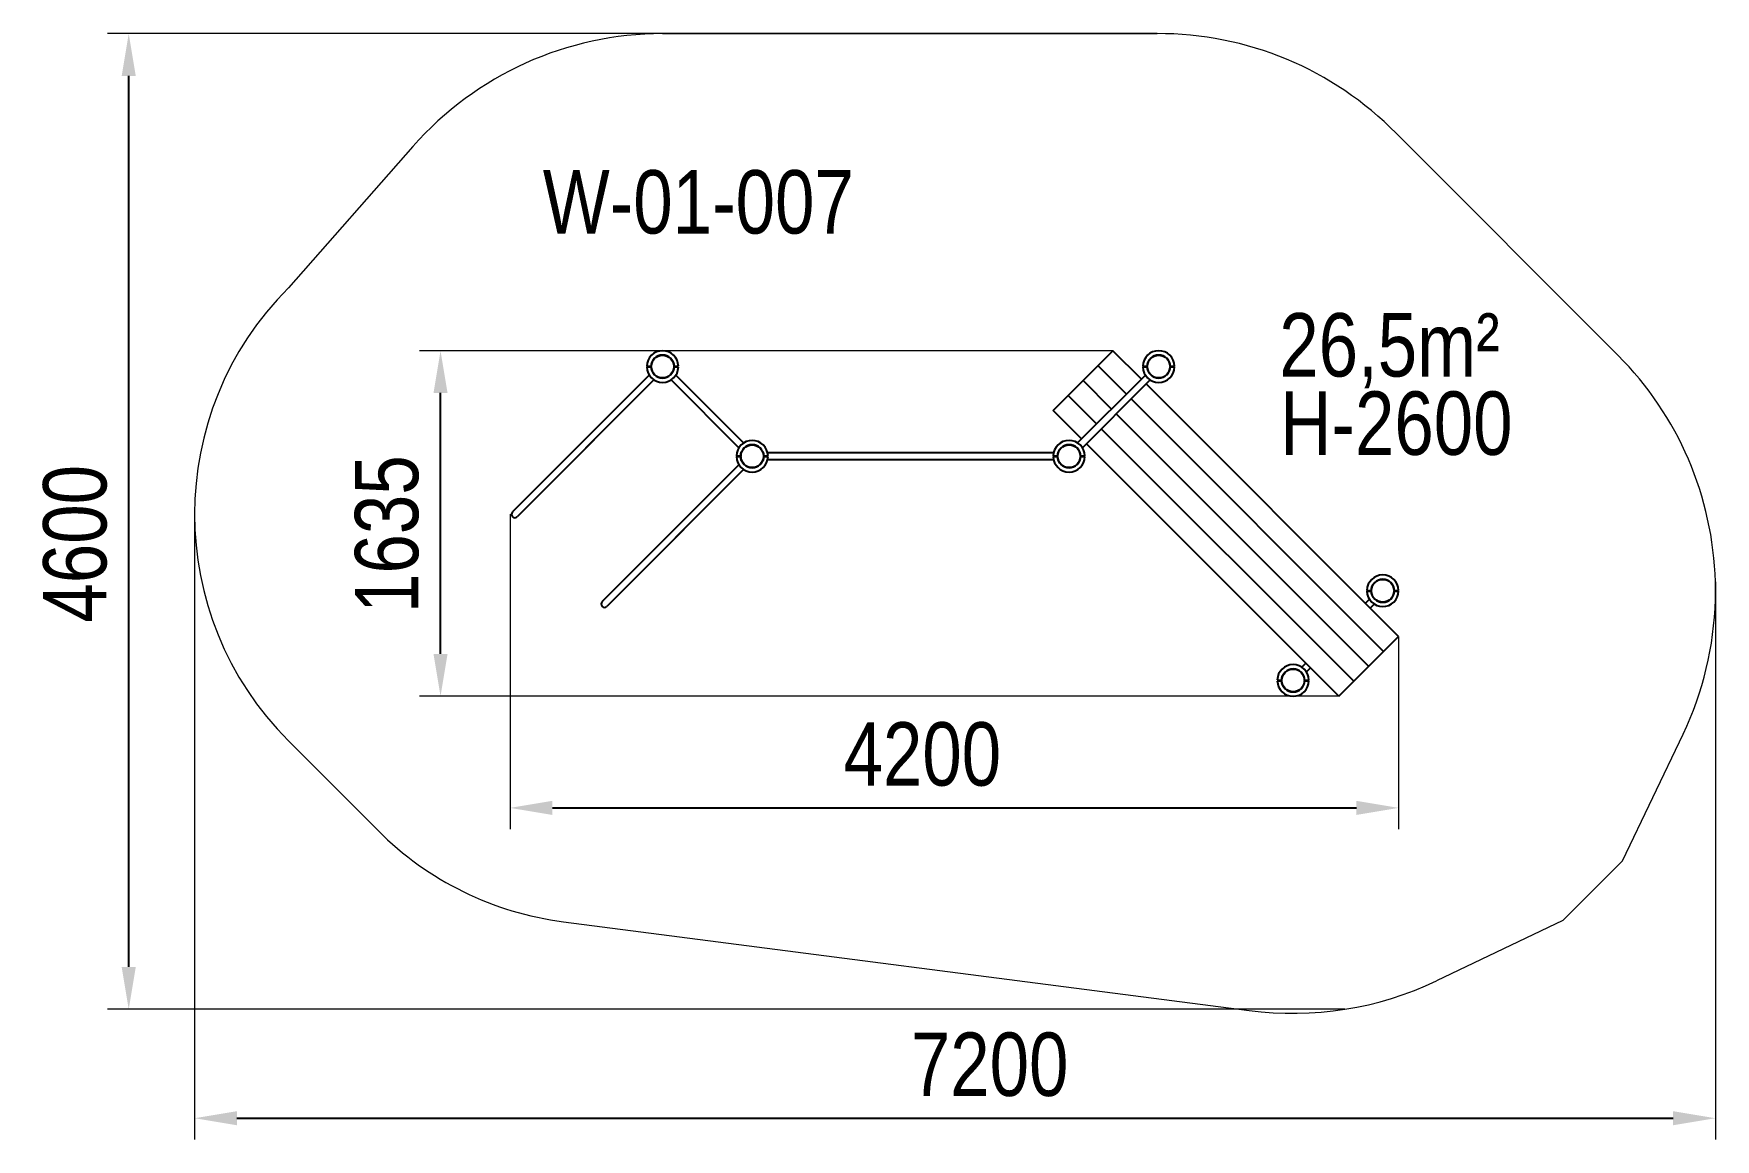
# Model space of a CAD drawing. Header units: millimetres. Extents: x -3905 to 4055, y -2900 to 2331.
import ezdxf

# ---------------------------------------------------------------- set-up
doc = ezdxf.new("R2010")
doc.units = ezdxf.units.MM
for name, color, linetype in [('DIKOM_АРТИКУЛ', 7, 'Continuous'), ('DIKOM_ЗОНА', 80, 'Continuous'), ('DIKOM_ОБЪЕКТ', 7, 'Continuous'), ('DIKOM_РАЗМЕР_ЗОНА', 7, 'Continuous'), ('DIKOM_РАЗМЕР_ОБЪЕКТА', 7, 'Continuous')]:
    doc.layers.add(name, color=color, linetype=linetype)
doc.styles.add('style1', font='arial.ttf', dxfattribs={"width": 0.8})
doc.dimstyles.new('1-50', dxfattribs={"dimtxt": 300, "dimasz": 200, "dimexe": 100, "dimexo": 0, "dimgap": 100, "dimtad": 1, "dimdec": 0, "dimtxsty": 'style1', "dimcen": 0, "dimclrd": 7, "dimclre": 7, "dimadec": 1, "dimazin": 2, "dimtfac": 1, "dimtdec": 0, "dimtmove": 0, "dimatfit": 3, "dimfxl": 0, "dimlwd": 25, "dimlwe": 18, "dimarcsym": 0})

# ---------------------------------------------------------------- blocks, each defined once
blk = doc.blocks.new('*D0')
at = {"layer": 'Defpoints', "color": 0, "transparency": 16777216}
for p in [(-1649.9, 56.8), (2555.9, -521.3), (2555.9, -1332.1)]:
    blk.add_point(p, dxfattribs=at)
at = {"layer": 'DIKOM_РАЗМЕР_ОБЪЕКТА', "color": 7, "lineweight": 18, "transparency": 16777216}
for p, q in [((-1649.9, 56.8), (-1649.9, -1432.1)), ((2555.9, -521.3), (2555.9, -1432.1))]:
    blk.add_line(p, q, dxfattribs=at)
at = {"layer": 'DIKOM_РАЗМЕР_ОБЪЕКТА', "color": 7, "lineweight": 25, "transparency": 16777216}
blk.add_line((-1449.9, -1332.1), (2355.9, -1332.1), dxfattribs=at)
at = {"layer": 'DIKOM_РАЗМЕР_ОБЪЕКТА', "color": 7, "transparency": 16777216}
for points in [[(-1449.9, -1298.8), (-1449.9, -1365.5), (-1649.9, -1332.1)], [(2355.9, -1298.8), (2355.9, -1365.5), (2555.9, -1332.1)]]:
    blk.add_solid(points, dxfattribs=at)
at = {"layer": 'DIKOM_РАЗМЕР_ОБЪЕКТА', "color": 0, "transparency": 16777216, "insert": (301.5, -1079), "char_height": 300, "attachment_point": 5, "style": 'style1'}
blk.add_mtext('4200', dxfattribs=at)
blk = doc.blocks.new('*D1')
at = {"layer": 'Defpoints', "color": 0, "transparency": 16777216}
for p in [(-1979.2, 830.7), (1203.9, 830.7), (2273, -804.1)]:
    blk.add_point(p, dxfattribs=at)
at = {"layer": 'DIKOM_РАЗМЕР_ОБЪЕКТА', "color": 7, "lineweight": 18, "transparency": 16777216}
for p, q in [((1203.9, 830.7), (-2079.2, 830.7)), ((2273, -804.1), (-2079.2, -804.1))]:
    blk.add_line(p, q, dxfattribs=at)
at = {"layer": 'DIKOM_РАЗМЕР_ОБЪЕКТА', "color": 7, "lineweight": 25, "transparency": 16777216}
blk.add_line((-1979.2, -604.1), (-1979.2, 630.7), dxfattribs=at)
at = {"layer": 'DIKOM_РАЗМЕР_ОБЪЕКТА', "color": 7, "transparency": 16777216}
for points in [[(-2012.6, 630.7), (-1945.9, 630.7), (-1979.2, 830.7)], [(-2012.6, -604.1), (-1945.9, -604.1), (-1979.2, -804.1)]]:
    blk.add_solid(points, dxfattribs=at)
at = {"layer": 'DIKOM_РАЗМЕР_ОБЪЕКТА', "color": 0, "transparency": 16777216, "insert": (-2232.5, -36.9), "char_height": 300, "attachment_point": 5, "rotation": 90, "style": 'style1'}
blk.add_mtext('1635', dxfattribs=at)
blk = doc.blocks.new('*D2')
at = {"layer": 'Defpoints', "color": 0, "transparency": 16777216}
for p in [(-3455.2, 2330.7), (1412.3, 2330.7), (2302, -2284.9)]:
    blk.add_point(p, dxfattribs=at)
at = {"layer": 'DIKOM_РАЗМЕР_ЗОНА', "color": 7, "lineweight": 18, "transparency": 16777216}
for p, q in [((1412.3, 2330.7), (-3555.2, 2330.7)), ((2302, -2284.9), (-3555.2, -2284.9))]:
    blk.add_line(p, q, dxfattribs=at)
at = {"layer": 'DIKOM_РАЗМЕР_ЗОНА', "color": 7, "lineweight": 25, "transparency": 16777216}
blk.add_line((-3455.2, -2084.9), (-3455.2, 2130.7), dxfattribs=at)
at = {"layer": 'DIKOM_РАЗМЕР_ЗОНА', "color": 7, "transparency": 16777216}
for points in [[(-3488.6, 2130.7), (-3421.9, 2130.7), (-3455.2, 2330.7)], [(-3488.6, -2084.9), (-3421.9, -2084.9), (-3455.2, -2284.9)]]:
    blk.add_solid(points, dxfattribs=at)
at = {"layer": 'DIKOM_РАЗМЕР_ЗОНА', "color": 0, "transparency": 16777216, "insert": (-3708.4, -82.6), "char_height": 300, "attachment_point": 5, "rotation": 90, "style": 'style1'}
blk.add_mtext('4600', dxfattribs=at)
blk = doc.blocks.new('*D3')
at = {"layer": 'Defpoints', "color": 0, "transparency": 16777216}
for p in [(-3143.2, 56.8), (4055.4, -262.9), (4055.4, -2800.3)]:
    blk.add_point(p, dxfattribs=at)
at = {"layer": 'DIKOM_РАЗМЕР_ЗОНА', "color": 7, "lineweight": 18, "transparency": 16777216}
for p, q in [((-3143.2, 56.8), (-3143.2, -2900.3)), ((4055.4, -262.9), (4055.4, -2900.3))]:
    blk.add_line(p, q, dxfattribs=at)
at = {"layer": 'DIKOM_РАЗМЕР_ЗОНА', "color": 7, "lineweight": 25, "transparency": 16777216}
blk.add_line((-2943.2, -2800.3), (3855.4, -2800.3), dxfattribs=at)
at = {"layer": 'DIKOM_РАЗМЕР_ЗОНА', "color": 7, "transparency": 16777216}
for points in [[(-2943.2, -2767), (-2943.2, -2833.6), (-3143.2, -2800.3)], [(3855.4, -2767), (3855.4, -2833.6), (4055.4, -2800.3)]]:
    blk.add_solid(points, dxfattribs=at)
at = {"layer": 'DIKOM_РАЗМЕР_ЗОНА', "color": 0, "transparency": 16777216, "insert": (620.1, -2547.1), "char_height": 300, "attachment_point": 5, "style": 'style1'}
blk.add_mtext('7200', dxfattribs=at)

msp = doc.modelspace()

# ---------------------------------------------------------------- linework, layer by layer
at = {"layer": 'DIKOM_ЗОНА', "color": 3, "lineweight": 15}
for p, q in [((-928.3, 2330.8), (1412.3, 2330.7)), ((3594.6, 808.8), (2544.1, 1859.2)), ((-2109.6, 1797.4), (-2699.2, 1128.8)), ((4055.4, -346.9), (4055.4, -262.9)), ((-2699.2, -1015.2), (-2274.9, -1439.4)), ((3616.5, -1581.9), (3902.3, -983.5)), ((3333.7, -1864.8), (3616.5, -1581.9)), ((-1397.2, -1871), (1848.5, -2290.3)), ((3333.7, -1864.8), (2735.2, -2150.5))]:
    msp.add_line(p, q, dxfattribs=at)
for centre, radius, start, end in [((-928.3, 755.8), 1575, 89.99951, 138.59505), ((1420.3, 755.8), 1575, 44.47463, 90.28794), ((-1627.2, 56.8), 1516, 135, 225), ((2480.9, -304.9), 1575, 1.52807, 45.00255), ((2480.9, -304.9), 1575, 334.47977, 358.47193), ((-1203, -367.5), 1516, 225, 262.63786), ((2056.7, -729.2), 1575, 262.40526, 295.52023)]:
    msp.add_arc(centre, radius, start, end, dxfattribs=at)
at = {"layer": 'DIKOM_ОБЪЕКТ'}
for p, q in [((921, 547.9), (1203.9, 830.7)), ((1338.2, 696.4), (1203.9, 830.7)), ((-1003.3, 757.8), (-982.7, 757.8)), ((-1003.3, 753.8), (-982.7, 753.8)), ((-983.3, 753.8), (-983.3, 757.8)), ((-873.8, 757.8), (-853.3, 757.8)), ((-873.8, 753.8), (-853.3, 753.8)), ((1267.5, 625.7), (1133.2, 760)), ((1345.3, 757.8), (1365.8, 757.8)), ((1345.3, 753.8), (1365.8, 753.8)), ((1365.3, 753.8), (1365.3, 757.8)), ((1373.6, 731.7), (1372.1, 730.2)), ((1474.7, 757.8), (1495.3, 757.8)), ((1474.7, 753.8), (1495.3, 753.8)), ((-991.4, 715.3), (-1638.6, 68.1)), ((-968.8, 692.6), (-1615.9, 45.5)), ((-991.4, 715.3), (-1556.5, 150.1)), ((-968.8, 692.6), (-1533.9, 127.5)), ((-567.1, 372), (-887.8, 692.6)), ((-865.1, 715.3), (-544.5, 394.6)), ((1338.2, 696.4), (1036.5, 394.6)), ((1059.1, 372), (1360.9, 673.7)), ((1196.8, 554.9), (1062.5, 689.3)), ((1357.1, 715.3), (1338.2, 696.4)), ((1360.9, 673.7), (1379.8, 692.6)), ((2555.9, -521.3), (1360.9, 673.7)), ((1394.7, 707.6), (1396.2, 709.1)), ((1126.1, 484.2), (991.8, 618.6)), ((2485.2, -592), (1290.2, 603)), ((1055.4, 413.5), (921, 547.9)), ((2414.5, -662.7), (1219.4, 532.3)), ((2343.7, -733.4), (1148.7, 461.6)), ((-579, 333.5), (-558.5, 333.5)), ((-579, 329.5), (-558.5, 329.5)), ((-559, 329.5), (-559, 333.5)), ((-449.5, 333.5), (-429, 333.5)), ((-449.5, 329.5), (-429, 329.5)), ((922.7, 347.5), (-430.7, 347.5)), ((921, 333.5), (941.5, 333.5)), ((921, 329.5), (941.5, 329.5)), ((941, 329.5), (941, 333.5)), ((1050.5, 333.5), (1071, 333.5)), ((1050.5, 329.5), (1071, 329.5)), ((2273, -804.1), (1078, 390.9)), ((-567.1, 291), (-1214.3, -356.2)), ((-544.5, 268.4), (-1191.7, -378.8)), ((-567.1, 291), (-1132.3, -274.1)), ((-544.5, 268.4), (-1109.6, -296.8)), ((-430.7, 315.5), (922.7, 315.5)), ((2405.9, -302.9), (2426.5, -302.9)), ((2405.9, -306.9), (2426.5, -306.9)), ((2425.9, -306.9), (2425.9, -302.9)), ((2535.4, -302.9), (2555.9, -302.9)), ((2535.4, -306.9), (2555.9, -306.9)), ((2417.8, -345.4), (2398.9, -364.3)), ((2440.4, -368), (2421.5, -386.9)), ((2273, -804.1), (2555.9, -521.3)), ((2116.1, -647.1), (2097.2, -666)), ((2138.7, -669.8), (2119.8, -688.7)), ((1981.7, -727.2), (2002.2, -727.2)), ((1981.7, -731.2), (2002.2, -731.2)), ((2001.7, -731.2), (2001.7, -727.2)), ((2111.1, -727.2), (2131.7, -727.2)), ((2111.1, -731.2), (2131.7, -731.2))]:
    msp.add_line(p, q, dxfattribs=at)
for centre in [(-928.3, 755.8), (1420.3, 755.8), (-504, 331.5), (996, 331.5), (2480.9, -304.9), (2056.7, -729.2)]:
    msp.add_circle(centre, 54, dxfattribs=at)
for centre, radius, start, end in [((-928.3, 755.8), 75, 1.52807, 178.47193), ((-928.3, 755.8), 54.5, 2.10307, 177.89693), ((1420.3, 755.8), 75, 1.52807, 178.47193), ((1420.3, 755.8), 54.5, 2.10307, 177.89693), ((-928.3, 755.8), 75, 181.52807, 358.47193), ((-928.3, 755.8), 54.5, 182.10307, 357.89693), ((1420.3, 755.8), 75, 181.52807, 358.47193), ((1420.3, 755.8), 54.5, 182.10307, 357.89693), ((-504, 331.5), 75, 1.52807, 178.47193), ((996, 331.5), 75, 1.52807, 178.47193), ((-504, 331.5), 75, 181.52807, 358.47193), ((-504, 331.5), 54.5, 2.10307, 177.89693), ((-504, 331.5), 54.5, 182.10307, 357.89693), ((996, 331.5), 75, 181.52807, 358.47193), ((996, 331.5), 54.5, 2.10307, 177.89693), ((996, 331.5), 54.5, 182.10307, 357.89693), ((-1627.2, 56.8), 16, 135, 315), ((2480.9, -304.9), 75, 1.52807, 178.47193), ((2480.9, -304.9), 75, 181.52807, 358.47193), ((2480.9, -304.9), 54.5, 2.10307, 177.89693), ((2480.9, -304.9), 54.5, 182.10307, 357.89693), ((-1203, -367.5), 16, 135, 315), ((2056.7, -729.2), 75, 1.52807, 178.47193), ((2056.7, -729.2), 54.5, 2.10307, 177.89693), ((2056.7, -729.2), 75, 181.52807, 358.47193), ((2056.7, -729.2), 54.5, 182.10307, 357.89693)]:
    msp.add_arc(centre, radius, start, end, dxfattribs=at)

# ---------------------------------------------------------------- texts
at = {"layer": 'DIKOM_АРТИКУЛ', "color": 7, "linetype": 'Continuous', "lineweight": 15, "insert": (-1494.8, 1685), "char_height": 300, "attachment_point": 1, "style": 'style1'}
msp.add_mtext_dynamic_manual_height_columns('W-01-007', width=2314.7, gutter_width=20, heights=[0], dxfattribs=at)
at = {"layer": 'DIKOM_РАЗМЕР_ОБЪЕКТА', "insert": (1991.1, 1008.6), "char_height": 300, "width": 2314.7, "attachment_point": 1, "style": 'style1'}
msp.add_mtext('26,5m²', dxfattribs=at)
at = {"layer": 'DIKOM_РАЗМЕР_ОБЪЕКТА', "insert": (1995.7, 638.1), "char_height": 300, "attachment_point": 1, "style": 'style1'}
msp.add_mtext_dynamic_manual_height_columns('H-2600', width=2314.7, gutter_width=20, heights=[0], dxfattribs=at)

# ---------------------------------------------------------------- dimensions: what is measured, and where the dimension line sits
at = {"layer": 'DIKOM_РАЗМЕР_ЗОНА'}
dim = msp.add_linear_dim(base=(-3455.2, 2330.7), p1=(2302, -2284.9), p2=(1412.3, 2330.7), angle=90, text='4600', dimstyle='1-50', dxfattribs=at)
dim.commit()
dim.dimension.update_dxf_attribs({"geometry": '*D2', "text_midpoint": (-3455.2, -82.6), "dimtype": 160})
dim = msp.add_linear_dim(base=(4055.4, -2800.3), p1=(-3143.2, 56.8), p2=(4055.4, -262.9), text='7200', dimstyle='1-50', dxfattribs=at)
dim.commit()
dim.dimension.update_dxf_attribs({"geometry": '*D3', "text_midpoint": (620.1, -2800.3), "dimtype": 160})
at = {"layer": 'DIKOM_РАЗМЕР_ОБЪЕКТА'}
dim = msp.add_linear_dim(base=(-1979.2, 830.7), p1=(2273, -804.1), p2=(1203.9, 830.7), angle=90, text='1635', dimstyle='1-50', dxfattribs=at)
dim.commit()
dim.dimension.update_dxf_attribs({"geometry": '*D1', "text_midpoint": (-1979.2, -36.9), "dimtype": 160})
dim = msp.add_linear_dim(base=(2555.9, -1332.1), p1=(-1649.9, 56.8), p2=(2555.9, -521.3), text='4200', dimstyle='1-50', dxfattribs=at)
dim.commit()
dim.dimension.update_dxf_attribs({"geometry": '*D0', "text_midpoint": (301.5, -1332.1), "dimtype": 160})

doc.saveas('drawing.dxf')
